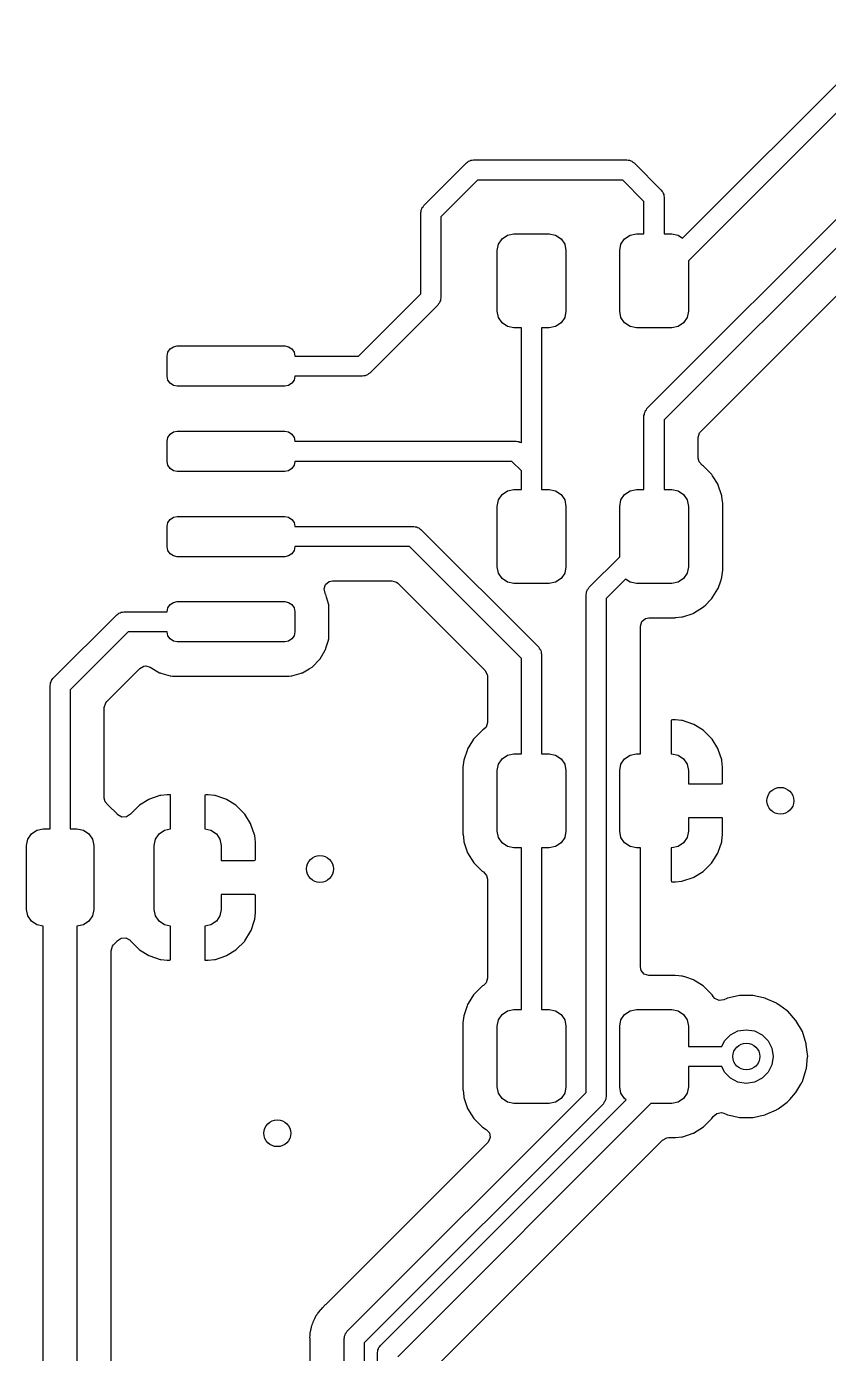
# Model space of a CAD drawing. Extents: x 51 to 243, y -135 to -54.
# Drawn here: x 189.94 to 201.88, y -73.77 to -54 of the extents above; entities that cross this region are included whole.
import ezdxf

# ---------------------------------------------------------------- set-up
doc = ezdxf.new("R2010")
doc.units = 0
doc.layers.add('BLACK', color=7, linetype='CONTINUOUS')

msp = doc.modelspace()

# ---------------------------------------------------------------- linework, layer by layer
at = {"layer": 'BLACK', "linetype": 'CONTINUOUS'}
for p, q in [((199.711, -57.1484), (202.863, -53.9959)), ((203.032, -54.252), (199.799, -57.4846)), ((195.855, -56.6629), (196.49, -56.0279)), ((196.49, -56.0279), (196.507, -56.0181)), ((196.507, -56.0181), (196.521, -56.0041)), ((196.521, -56.0041), (196.54, -55.999)), ((196.54, -55.999), (196.557, -55.9891)), ((196.557, -55.9891), (196.577, -55.9891)), ((196.577, -55.9891), (196.596, -55.984)), ((196.596, -55.984), (198.882, -55.984)), ((198.882, -55.984), (198.901, -55.9891)), ((198.901, -55.9891), (198.921, -55.9891)), ((198.921, -55.9891), (198.938, -55.999)), ((198.938, -55.999), (198.957, -56.0041)), ((198.957, -56.0041), (198.971, -56.0181)), ((198.971, -56.0181), (198.988, -56.0279)), ((198.988, -56.0279), (199.393, -56.4324)), ((196.658, -56.284), (196.111, -56.8311)), ((198.82, -56.284), (196.658, -56.284)), ((199.136, -56.6006), (198.82, -56.284)), ((199.18, -59.6874), (202.332, -56.5359)), ((199.393, -56.4324), (199.402, -56.4495)), ((199.402, -56.4495), (199.416, -56.4635)), ((199.416, -56.4635), (199.422, -56.4826)), ((199.422, -56.4826), (199.431, -56.4997)), ((199.431, -56.4997), (199.431, -56.5194)), ((199.431, -56.5194), (199.436, -56.5385)), ((199.436, -56.5385), (199.436, -57.085)), ((195.816, -56.7302), (195.826, -56.7131)), ((195.816, -56.7499), (195.816, -56.7302)), ((195.826, -56.7131), (195.831, -56.694)), ((195.831, -56.694), (195.845, -56.68)), ((195.845, -56.68), (195.855, -56.6629)), ((199.136, -57.085), (199.136, -56.6006)), ((195.811, -56.769), (195.816, -56.7499)), ((195.811, -57.9769), (195.811, -56.769)), ((196.111, -56.8311), (196.111, -58.039)), ((202.5, -56.792), (199.436, -59.8556)), ((197.022, -57.1582), (197.103, -57.104)), ((197.103, -57.104), (197.199, -57.085)), ((197.199, -57.085), (197.724, -57.085)), ((197.724, -57.085), (197.82, -57.104)), ((197.82, -57.104), (197.901, -57.1582)), ((198.847, -57.1582), (198.928, -57.104)), ((198.928, -57.104), (199.024, -57.085)), ((199.024, -57.085), (199.136, -57.085)), ((199.436, -57.085), (199.549, -57.085)), ((199.549, -57.085), (199.645, -57.104)), ((199.645, -57.104), (199.711, -57.1484)), ((196.949, -57.335), (196.968, -57.2393)), ((196.968, -57.2393), (197.022, -57.1582)), ((197.901, -57.1582), (197.955, -57.2393)), ((197.955, -57.2393), (197.974, -57.335)), ((198.774, -57.335), (198.793, -57.2393)), ((198.793, -57.2393), (198.847, -57.1582)), ((196.949, -58.235), (196.949, -57.335)), ((197.974, -57.335), (197.974, -58.235)), ((198.774, -58.235), (198.774, -57.335)), ((199.799, -57.4846), (199.799, -58.235)), ((199.982, -60.0294), (202.674, -57.3374)), ((194.883, -58.905), (195.811, -57.9769)), ((196.091, -58.114), (196.077, -58.128)), ((196.096, -58.0949), (196.091, -58.114)), ((196.106, -58.0778), (196.096, -58.0949)), ((196.111, -58.039), (196.106, -58.0581)), ((196.106, -58.0581), (196.106, -58.0778)), ((196.067, -58.1451), (195.051, -59.1611)), ((196.077, -58.128), (196.067, -58.1451)), ((196.968, -58.3307), (196.949, -58.235)), ((197.974, -58.235), (197.955, -58.3307)), ((198.793, -58.3307), (198.774, -58.235)), ((199.799, -58.235), (199.78, -58.3307)), ((197.022, -58.4118), (196.968, -58.3307)), ((197.103, -58.466), (197.022, -58.4118)), ((197.199, -58.485), (197.103, -58.466)), ((197.311, -58.485), (197.199, -58.485)), ((197.311, -60.2006), (197.311, -58.485)), ((197.724, -58.485), (197.611, -58.485)), ((197.611, -58.485), (197.611, -60.895)), ((197.82, -58.466), (197.724, -58.485)), ((197.901, -58.4118), (197.82, -58.466)), ((197.955, -58.3307), (197.901, -58.4118)), ((198.847, -58.4118), (198.793, -58.3307)), ((198.928, -58.466), (198.847, -58.4118)), ((199.024, -58.485), (198.928, -58.466)), ((199.549, -58.485), (199.024, -58.485)), ((199.645, -58.466), (199.549, -58.485)), ((199.726, -58.4118), (199.645, -58.466)), ((199.78, -58.3307), (199.726, -58.4118)), ((192.034, -58.905), (192.045, -58.8476)), ((192.034, -59.205), (192.034, -58.905)), ((192.045, -58.8476), (192.078, -58.7989)), ((192.078, -58.7989), (192.127, -58.7664)), ((192.127, -58.7664), (192.184, -58.755)), ((192.184, -58.755), (193.784, -58.755)), ((193.784, -58.755), (193.841, -58.7664)), ((193.841, -58.7664), (193.89, -58.7989)), ((193.89, -58.7989), (193.923, -58.8476)), ((193.923, -58.8476), (193.934, -58.905)), ((193.934, -58.905), (194.883, -58.905)), ((192.045, -59.2624), (192.034, -59.205)), ((192.078, -59.3111), (192.045, -59.2624)), ((192.127, -59.3436), (192.078, -59.3111)), ((193.89, -59.3111), (193.841, -59.3436)), ((193.923, -59.2624), (193.89, -59.3111)), ((193.934, -59.205), (193.923, -59.2624)), ((194.945, -59.205), (193.934, -59.205)), ((194.964, -59.1999), (194.945, -59.205)), ((194.984, -59.1999), (194.964, -59.1999)), ((195.001, -59.19), (194.984, -59.1999)), ((195.02, -59.1849), (195.001, -59.19)), ((195.034, -59.1709), (195.02, -59.1849)), ((195.051, -59.1611), (195.034, -59.1709)), ((192.184, -59.355), (192.127, -59.3436)), ((193.784, -59.355), (192.184, -59.355)), ((193.841, -59.3436), (193.784, -59.355)), ((199.157, -59.7185), (199.171, -59.7045)), ((199.171, -59.7045), (199.18, -59.6874)), ((199.136, -59.7935), (199.142, -59.7744)), ((199.136, -60.895), (199.136, -59.7935)), ((199.142, -59.7547), (199.151, -59.7376)), ((199.142, -59.7744), (199.142, -59.7547)), ((199.151, -59.7376), (199.157, -59.7185)), ((199.436, -59.8556), (199.436, -60.895)), ((192.045, -60.1176), (192.078, -60.0689)), ((192.078, -60.0689), (192.127, -60.0364)), ((192.127, -60.0364), (192.184, -60.025)), ((192.184, -60.025), (193.784, -60.025)), ((193.784, -60.025), (193.841, -60.0364)), ((193.841, -60.0364), (193.89, -60.0689)), ((193.89, -60.0689), (193.923, -60.1176)), ((199.945, -60.1184), (199.965, -60.0503)), ((199.965, -60.0503), (199.982, -60.0294)), ((192.034, -60.175), (192.045, -60.1176)), ((192.034, -60.475), (192.034, -60.175)), ((193.923, -60.1176), (193.934, -60.175)), ((193.934, -60.175), (197.231, -60.175)), ((197.231, -60.175), (197.25, -60.1801)), ((197.25, -60.1801), (197.27, -60.1801)), ((197.27, -60.1801), (197.287, -60.19)), ((197.287, -60.19), (197.306, -60.1951)), ((197.306, -60.1951), (197.311, -60.2006)), ((199.945, -60.4277), (199.945, -60.1184)), ((192.045, -60.5324), (192.034, -60.475)), ((193.934, -60.475), (193.923, -60.5324)), ((197.169, -60.475), (193.934, -60.475)), ((197.311, -60.6176), (197.169, -60.475)), ((199.957, -60.4822), (199.945, -60.4277)), ((200.005, -60.535), (199.957, -60.4822)), ((192.078, -60.5811), (192.045, -60.5324)), ((192.127, -60.6136), (192.078, -60.5811)), ((192.184, -60.625), (192.127, -60.6136)), ((193.784, -60.625), (192.184, -60.625)), ((193.841, -60.6136), (193.784, -60.625)), ((193.89, -60.5811), (193.841, -60.6136)), ((193.923, -60.5324), (193.89, -60.5811)), ((197.311, -60.895), (197.311, -60.6176)), ((200.022, -60.5457), (200.005, -60.535)), ((200.147, -60.6707), (200.022, -60.5457)), ((200.158, -60.6879), (200.147, -60.6707)), ((200.241, -60.8211), (200.158, -60.6879)), ((200.243, -60.828), (200.241, -60.8211)), ((200.291, -60.972), (200.243, -60.828)), ((196.949, -61.145), (196.968, -61.0493)), ((196.968, -61.0493), (197.022, -60.9682)), ((197.022, -60.9682), (197.103, -60.914)), ((197.103, -60.914), (197.199, -60.895)), ((197.199, -60.895), (197.311, -60.895)), ((197.611, -60.895), (197.724, -60.895)), ((197.724, -60.895), (197.82, -60.914)), ((197.82, -60.914), (197.901, -60.9682)), ((197.901, -60.9682), (197.955, -61.0493)), ((197.955, -61.0493), (197.974, -61.145)), ((198.774, -61.145), (198.793, -61.0493)), ((198.793, -61.0493), (198.847, -60.9682)), ((198.847, -60.9682), (198.928, -60.914)), ((198.928, -60.914), (199.024, -60.895)), ((199.024, -60.895), (199.136, -60.895)), ((199.436, -60.895), (199.549, -60.895)), ((199.549, -60.895), (199.645, -60.914)), ((199.645, -60.914), (199.726, -60.9682)), ((199.726, -60.9682), (199.78, -61.0493)), ((199.78, -61.0493), (199.799, -61.145)), ((200.297, -60.9888), (200.291, -60.972)), ((200.297, -60.9957), (200.297, -60.9888)), ((200.305, -61.0728), (200.297, -60.9957)), ((200.297, -60.9957), (200.297, -60.9957)), ((200.308, -61.0946), (200.305, -61.0728)), ((196.949, -62.045), (196.949, -61.145)), ((197.974, -61.145), (197.974, -62.045)), ((198.774, -61.8954), (198.774, -61.145)), ((199.799, -61.145), (199.799, -62.045)), ((200.308, -62.0954), (200.308, -61.0946)), ((192.034, -61.445), (192.045, -61.3876)), ((192.034, -61.745), (192.034, -61.445)), ((192.045, -61.3876), (192.078, -61.3389)), ((192.078, -61.3389), (192.127, -61.3064)), ((192.127, -61.3064), (192.184, -61.295)), ((192.184, -61.295), (193.784, -61.295)), ((193.784, -61.295), (193.841, -61.3064)), ((193.841, -61.3064), (193.89, -61.3389)), ((193.89, -61.3389), (193.923, -61.3876)), ((193.923, -61.3876), (193.934, -61.445)), ((193.934, -61.445), (195.707, -61.445)), ((195.707, -61.445), (195.726, -61.4501)), ((195.726, -61.4501), (195.746, -61.4501)), ((195.746, -61.4501), (195.763, -61.46)), ((195.763, -61.46), (195.782, -61.4651)), ((195.782, -61.4651), (195.796, -61.4791)), ((195.796, -61.4791), (195.813, -61.4889)), ((195.813, -61.4889), (197.568, -63.2434)), ((192.045, -61.8024), (192.034, -61.745)), ((192.078, -61.8511), (192.045, -61.8024)), ((192.127, -61.8836), (192.078, -61.8511)), ((193.89, -61.8511), (193.841, -61.8836)), ((193.923, -61.8024), (193.89, -61.8511)), ((193.934, -61.745), (193.923, -61.8024)), ((195.645, -61.745), (193.934, -61.745)), ((197.311, -63.4116), (195.645, -61.745)), ((192.184, -61.895), (192.127, -61.8836)), ((193.784, -61.895), (192.184, -61.895)), ((193.841, -61.8836), (193.784, -61.895)), ((196.968, -62.1407), (196.949, -62.045)), ((197.974, -62.045), (197.955, -62.1407)), ((198.318, -62.351), (198.774, -61.8954)), ((199.799, -62.045), (199.78, -62.1407)), ((194.394, -62.3075), (194.449, -62.263)), ((194.449, -62.263), (194.497, -62.2535)), ((194.497, -62.2535), (195.382, -62.2535)), ((195.382, -62.2535), (195.45, -62.2735)), ((195.45, -62.2735), (195.471, -62.2904)), ((197.022, -62.2218), (196.968, -62.1407)), ((197.103, -62.276), (197.022, -62.2218)), ((197.199, -62.295), (197.103, -62.276)), ((197.82, -62.276), (197.724, -62.295)), ((197.901, -62.2218), (197.82, -62.276)), ((197.955, -62.1407), (197.901, -62.2218)), ((198.862, -62.2316), (198.574, -62.5192)), ((198.928, -62.276), (198.862, -62.2316)), ((199.024, -62.295), (198.928, -62.276)), ((199.645, -62.276), (199.549, -62.295)), ((199.726, -62.2218), (199.645, -62.276)), ((199.78, -62.1407), (199.726, -62.2218)), ((200.241, -62.3677), (200.278, -62.2559)), ((200.278, -62.2559), (200.295, -62.2064)), ((200.295, -62.2064), (200.297, -62.1999)), ((200.295, -62.2064), (200.295, -62.2064)), ((200.297, -62.1999), (200.308, -62.0954)), ((194.371, -62.3748), (194.394, -62.3075)), ((194.387, -62.4369), (194.371, -62.3748)), ((194.386, -62.4373), (194.387, -62.4369)), ((194.388, -62.4428), (194.386, -62.4373)), ((194.389, -62.4436), (194.388, -62.4428)), ((194.393, -62.4514), (194.389, -62.4436)), ((194.395, -62.459), (194.393, -62.4514)), ((194.407, -62.4982), (194.395, -62.459)), ((194.395, -62.459), (194.395, -62.459)), ((195.471, -62.2904), (196.766, -63.5854)), ((197.724, -62.295), (197.199, -62.295)), ((198.274, -62.457), (198.28, -62.4379)), ((198.274, -69.8772), (198.274, -62.457)), ((198.28, -62.4182), (198.289, -62.4011)), ((198.28, -62.4379), (198.28, -62.4182)), ((198.289, -62.4011), (198.295, -62.382)), ((198.295, -62.382), (198.309, -62.3681)), ((198.309, -62.3681), (198.318, -62.351)), ((199.549, -62.295), (199.024, -62.295)), ((200.163, -62.4949), (200.237, -62.374)), ((200.237, -62.374), (200.241, -62.3677)), ((200.237, -62.374), (200.237, -62.374)), ((192.034, -62.715), (192.045, -62.6576)), ((192.045, -62.6576), (192.078, -62.6089)), ((192.078, -62.6089), (192.127, -62.5764)), ((192.127, -62.5764), (192.184, -62.565)), ((192.184, -62.565), (193.784, -62.565)), ((193.784, -62.565), (193.841, -62.5764)), ((193.841, -62.5764), (193.89, -62.6089)), ((193.89, -62.6089), (193.923, -62.6576)), ((193.923, -62.6576), (193.934, -62.715)), ((194.44, -62.6112), (194.407, -62.4982)), ((194.44, -62.6176), (194.44, -62.6112)), ((194.441, -62.6343), (194.44, -62.6176)), ((194.44, -62.6176), (194.44, -62.6176)), ((194.442, -62.6485), (194.441, -62.6343)), ((194.442, -63.0815), (194.442, -62.6485)), ((198.574, -62.5192), (198.574, -69.9394)), ((199.873, -62.7365), (200.023, -62.6435)), ((200.023, -62.6435), (200.055, -62.6122)), ((200.055, -62.6122), (200.128, -62.539)), ((200.128, -62.539), (200.148, -62.5183)), ((200.148, -62.5183), (200.163, -62.4949)), ((190.333, -63.7089), (191.283, -62.7589)), ((191.283, -62.7589), (191.3, -62.7491)), ((191.3, -62.7491), (191.314, -62.7351)), ((191.314, -62.7351), (191.333, -62.73)), ((191.333, -62.73), (191.35, -62.7201)), ((191.35, -62.7201), (191.37, -62.7201)), ((191.37, -62.7201), (191.389, -62.715)), ((191.389, -62.715), (192.034, -62.715)), ((193.934, -62.715), (193.934, -63.015)), ((199.083, -62.9295), (199.103, -62.8614)), ((199.103, -62.8614), (199.157, -62.8149)), ((199.157, -62.8149), (199.209, -62.8035)), ((199.209, -62.8035), (199.599, -62.8035)), ((199.599, -62.8035), (199.603, -62.8032)), ((199.603, -62.8032), (199.698, -62.7932)), ((199.603, -62.8032), (199.603, -62.8032)), ((199.698, -62.7932), (199.705, -62.7925)), ((199.698, -62.7932), (199.698, -62.7932)), ((199.705, -62.7925), (199.712, -62.7903)), ((199.712, -62.7903), (199.866, -62.7389)), ((199.712, -62.7903), (199.712, -62.7903)), ((199.866, -62.7389), (199.873, -62.7365)), ((191.451, -63.015), (190.589, -63.8771)), ((192.034, -63.015), (191.451, -63.015)), ((192.045, -63.0724), (192.034, -63.015)), ((193.934, -63.015), (193.923, -63.0724)), ((199.083, -64.832), (199.083, -62.9295)), ((192.078, -63.1211), (192.045, -63.0724)), ((192.127, -63.1536), (192.078, -63.1211)), ((192.184, -63.165), (192.127, -63.1536)), ((193.784, -63.165), (192.184, -63.165)), ((193.841, -63.1536), (193.784, -63.165)), ((193.89, -63.1211), (193.841, -63.1536)), ((193.923, -63.0724), (193.89, -63.1211)), ((194.393, -63.2786), (194.403, -63.244)), ((194.403, -63.244), (194.43, -63.1515)), ((194.43, -63.1515), (194.44, -63.1188)), ((194.44, -63.1188), (194.442, -63.0941)), ((194.442, -63.0839), (194.442, -63.0815)), ((194.442, -63.084), (194.442, -63.0839)), ((194.442, -63.0941), (194.442, -63.084)), ((197.568, -63.2434), (197.577, -63.2605)), ((197.577, -63.2605), (197.591, -63.2745)), ((194.191, -63.5395), (194.308, -63.4218)), ((194.308, -63.4218), (194.312, -63.415)), ((194.312, -63.415), (194.389, -63.2854)), ((194.312, -63.415), (194.312, -63.415)), ((194.389, -63.2854), (194.393, -63.2786)), ((197.311, -64.832), (197.311, -63.4116)), ((197.591, -63.2745), (197.597, -63.2936)), ((197.597, -63.2936), (197.606, -63.3107)), ((197.606, -63.3107), (197.606, -63.3304)), ((197.606, -63.3304), (197.611, -63.3495)), ((197.611, -63.3495), (197.611, -64.832)), ((191.134, -64.0509), (191.625, -63.5604)), ((191.625, -63.5604), (191.687, -63.5264)), ((191.687, -63.5264), (191.714, -63.5235)), ((191.714, -63.5235), (191.716, -63.5235)), ((191.716, -63.5235), (191.78, -63.541)), ((191.78, -63.541), (191.92, -63.6241)), ((191.92, -63.6241), (191.928, -63.6264)), ((191.928, -63.6264), (191.928, -63.6264)), ((191.928, -63.6264), (191.94, -63.6298)), ((191.94, -63.6298), (192.08, -63.6706)), ((193.888, -63.6706), (194.028, -63.6298)), ((194.028, -63.6298), (194.04, -63.6264)), ((194.04, -63.6264), (194.048, -63.6241)), ((194.04, -63.6264), (194.04, -63.6264)), ((194.048, -63.6241), (194.15, -63.5637)), ((194.15, -63.5637), (194.184, -63.5435)), ((194.184, -63.5435), (194.191, -63.5395)), ((194.184, -63.5435), (194.184, -63.5435)), ((196.766, -63.5854), (196.8, -63.6477)), ((196.8, -63.6477), (196.803, -63.6745)), ((190.289, -63.815), (190.294, -63.7959)), ((190.289, -65.95), (190.289, -63.815)), ((190.294, -63.7762), (190.304, -63.7591)), ((190.294, -63.7959), (190.294, -63.7762)), ((190.304, -63.7591), (190.309, -63.74)), ((190.309, -63.74), (190.323, -63.726)), ((190.323, -63.726), (190.333, -63.7089)), ((192.08, -63.6706), (192.087, -63.6711)), ((192.087, -63.6711), (192.087, -63.6711)), ((192.087, -63.6711), (192.115, -63.6733)), ((192.115, -63.6733), (192.115, -63.6733)), ((192.115, -63.6733), (192.117, -63.6735)), ((192.117, -63.6735), (193.851, -63.6735)), ((193.851, -63.6735), (193.853, -63.6733)), ((193.853, -63.6733), (193.881, -63.6711)), ((193.853, -63.6733), (193.853, -63.6733)), ((193.881, -63.6711), (193.888, -63.6706)), ((193.881, -63.6711), (193.881, -63.6711)), ((196.803, -63.6745), (196.803, -64.3648)), ((190.589, -63.8771), (190.589, -65.95)), ((191.118, -64.0718), (191.134, -64.0509)), ((191.097, -64.1399), (191.118, -64.0718)), ((191.097, -65.4904), (191.097, -64.1399)), ((196.783, -64.433), (196.743, -64.472)), ((196.803, -64.3648), (196.783, -64.433)), ((199.542, -64.3299), (199.54, -64.3375)), ((199.54, -64.3375), (199.54, -64.832)), ((199.543, -64.3285), (199.542, -64.3299)), ((199.559, -64.324), (199.543, -64.3285)), ((199.596, -64.324), (199.559, -64.324)), ((199.603, -64.3243), (199.596, -64.324)), ((199.697, -64.334), (199.603, -64.3243)), ((199.71, -64.3369), (199.697, -64.334)), ((199.865, -64.388), (199.71, -64.3369)), ((199.878, -64.3942), (199.865, -64.388)), ((200.016, -64.4792), (199.878, -64.3942)), ((196.596, -64.6149), (196.527, -64.7272)), ((196.6, -64.6087), (196.596, -64.6149)), ((196.596, -64.6149), (196.596, -64.6149)), ((196.725, -64.4835), (196.6, -64.6087)), ((196.731, -64.4797), (196.725, -64.4835)), ((196.743, -64.472), (196.731, -64.4797)), ((196.731, -64.4797), (196.731, -64.4797)), ((200.027, -64.4883), (200.016, -64.4792)), ((200.142, -64.6028), (200.027, -64.4883)), ((200.151, -64.6142), (200.142, -64.6028)), ((200.236, -64.752), (200.151, -64.6142)), ((196.5, -64.7806), (196.457, -64.9095)), ((196.507, -64.7593), (196.5, -64.7806)), ((196.527, -64.7272), (196.507, -64.7593)), ((197.103, -64.851), (197.199, -64.832)), ((197.199, -64.832), (197.311, -64.832)), ((197.611, -64.832), (197.724, -64.832)), ((197.724, -64.832), (197.82, -64.851)), ((198.928, -64.851), (199.024, -64.832)), ((199.024, -64.832), (199.083, -64.832)), ((199.54, -64.832), (199.549, -64.832)), ((199.549, -64.832), (199.645, -64.851)), ((200.242, -64.7652), (200.236, -64.752)), ((200.294, -64.9194), (200.242, -64.7652)), ((196.451, -64.9271), (196.44, -65.0316)), ((196.44, -65.0316), (196.44, -66.0324)), ((196.457, -64.9095), (196.451, -64.9271)), ((196.949, -65.082), (196.968, -64.9863)), ((196.968, -64.9863), (197.022, -64.9052)), ((197.022, -64.9052), (197.103, -64.851)), ((197.82, -64.851), (197.901, -64.9052)), ((197.901, -64.9052), (197.955, -64.9863)), ((197.955, -64.9863), (197.974, -65.082)), ((198.774, -65.082), (198.793, -64.9863)), ((198.793, -64.9863), (198.847, -64.9052)), ((198.847, -64.9052), (198.928, -64.851)), ((199.645, -64.851), (199.726, -64.9052)), ((199.726, -64.9052), (199.78, -64.9863)), ((199.78, -64.9863), (199.799, -65.082)), ((200.297, -64.9328), (200.294, -64.9194)), ((200.307, -65.0284), (200.297, -64.9328)), ((200.307, -65.0349), (200.307, -65.0284)), ((200.307, -65.2645), (200.307, -65.0349)), ((196.949, -65.982), (196.949, -65.082)), ((197.974, -65.082), (197.974, -65.982)), ((198.774, -65.982), (198.774, -65.082)), ((199.799, -65.082), (199.799, -65.278)), ((199.799, -65.278), (200.289, -65.278)), ((200.289, -65.278), (200.304, -65.2735)), ((200.304, -65.2735), (200.305, -65.2721)), ((200.305, -65.2721), (200.307, -65.2645)), ((191.11, -65.5449), (191.097, -65.4904)), ((191.151, -65.591), (191.11, -65.5449)), ((191.15, -65.5923), (191.151, -65.591)), ((191.156, -65.5969), (191.15, -65.5923)), ((191.162, -65.6007), (191.156, -65.5969)), ((191.287, -65.7257), (191.162, -65.6007)), ((191.61, -65.6071), (191.495, -65.7218)), ((191.621, -65.5981), (191.61, -65.6071)), ((191.759, -65.5128), (191.621, -65.5981)), ((191.772, -65.5066), (191.759, -65.5128)), ((191.926, -65.4551), (191.772, -65.5066)), ((191.94, -65.4523), (191.926, -65.4551)), ((192.035, -65.4423), (191.94, -65.4523)), ((192.042, -65.442), (192.035, -65.4423)), ((192.071, -65.442), (192.042, -65.442)), ((192.079, -65.4437), (192.071, -65.442)), ((192.081, -65.4449), (192.079, -65.4437)), ((192.085, -65.4601), (192.081, -65.4449)), ((192.085, -65.9508), (192.085, -65.4601)), ((192.595, -65.4479), (192.593, -65.4555)), ((192.593, -65.4555), (192.593, -65.9508)), ((192.596, -65.4465), (192.595, -65.4479)), ((192.611, -65.442), (192.596, -65.4465)), ((192.636, -65.442), (192.611, -65.442)), ((192.643, -65.4423), (192.636, -65.442)), ((192.737, -65.452), (192.643, -65.4423)), ((192.75, -65.4549), (192.737, -65.452)), ((192.905, -65.506), (192.75, -65.4549)), ((192.918, -65.5122), (192.905, -65.506)), ((193.056, -65.5972), (192.918, -65.5122)), ((193.067, -65.6063), (193.056, -65.5972)), ((193.182, -65.7208), (193.067, -65.6063)), ((191.291, -65.7316), (191.287, -65.7257)), ((191.298, -65.7394), (191.291, -65.7316)), ((191.359, -65.7751), (191.298, -65.7394)), ((191.43, -65.7718), (191.359, -65.7751)), ((191.488, -65.7308), (191.43, -65.7718)), ((191.495, -65.7218), (191.488, -65.7308)), ((193.191, -65.7322), (193.182, -65.7208)), ((193.276, -65.87), (193.191, -65.7322)), ((200.293, -65.786), (199.799, -65.786)), ((199.799, -65.786), (199.799, -65.982)), ((200.301, -65.7877), (200.293, -65.786)), ((200.303, -65.7889), (200.301, -65.7877)), ((200.307, -65.8041), (200.303, -65.7889)), ((200.307, -66.0291), (200.307, -65.8041)), ((189.958, -66.1043), (190.012, -66.0232)), ((190.012, -66.0232), (190.093, -65.969)), ((190.093, -65.969), (190.189, -65.95)), ((190.189, -65.95), (190.289, -65.95)), ((190.589, -65.95), (190.689, -65.95)), ((190.689, -65.95), (190.785, -65.969)), ((190.785, -65.969), (190.866, -66.0232)), ((190.866, -66.0232), (190.92, -66.1043)), ((191.858, -66.1043), (191.912, -66.0232)), ((191.912, -66.0232), (191.993, -65.969)), ((191.993, -65.969), (192.085, -65.9508)), ((192.593, -65.9508), (192.685, -65.969)), ((192.685, -65.969), (192.766, -66.0232)), ((192.766, -66.0232), (192.82, -66.1043)), ((193.282, -65.8832), (193.276, -65.87)), ((193.334, -66.0374), (193.282, -65.8832)), ((196.44, -66.0324), (196.441, -66.0356)), ((196.968, -66.0777), (196.949, -65.982)), ((197.974, -65.982), (197.955, -66.0777)), ((198.793, -66.0777), (198.774, -65.982)), ((199.799, -65.982), (199.78, -66.0777)), ((200.307, -66.0356), (200.307, -66.0291)), ((189.939, -66.2), (189.958, -66.1043)), ((189.939, -67.15), (189.939, -66.2)), ((190.92, -66.1043), (190.939, -66.2)), ((190.939, -66.2), (190.939, -67.15)), ((191.839, -66.2), (191.858, -66.1043)), ((191.839, -67.15), (191.839, -66.2)), ((192.82, -66.1043), (192.839, -66.2)), ((192.839, -66.2), (192.839, -66.421)), ((193.337, -66.0508), (193.334, -66.0374)), ((193.347, -66.1464), (193.337, -66.0508)), ((193.347, -66.1529), (193.347, -66.1464)), ((193.347, -66.4075), (193.347, -66.1529)), ((196.441, -66.0356), (196.441, -66.0357)), ((196.441, -66.0357), (196.451, -66.1299)), ((196.451, -66.1299), (196.451, -66.1382)), ((196.451, -66.1382), (196.454, -66.1447)), ((196.454, -66.1447), (196.454, -66.1447)), ((196.454, -66.1447), (196.492, -66.261)), ((197.022, -66.1588), (196.968, -66.0777)), ((197.103, -66.213), (197.022, -66.1588)), ((197.199, -66.232), (197.103, -66.213)), ((197.82, -66.213), (197.724, -66.232)), ((197.901, -66.1588), (197.82, -66.213)), ((197.955, -66.0777), (197.901, -66.1588)), ((198.847, -66.1588), (198.793, -66.0777)), ((198.928, -66.213), (198.847, -66.1588)), ((199.024, -66.232), (198.928, -66.213)), ((199.645, -66.213), (199.549, -66.232)), ((199.726, -66.1588), (199.645, -66.213)), ((199.78, -66.0777), (199.726, -66.1588)), ((200.243, -66.2976), (200.294, -66.1433)), ((200.294, -66.1433), (200.297, -66.1299)), ((200.297, -66.1299), (200.307, -66.0356)), ((192.839, -66.421), (193.329, -66.421)), ((193.329, -66.421), (193.344, -66.4165)), ((193.344, -66.4165), (193.345, -66.4151)), ((193.345, -66.4151), (193.347, -66.4075)), ((196.492, -66.261), (196.507, -66.3059)), ((196.507, -66.3059), (196.601, -66.4563)), ((197.311, -66.232), (197.199, -66.232)), ((197.311, -68.642), (197.311, -66.232)), ((197.724, -66.232), (197.611, -66.232)), ((197.611, -66.232), (197.611, -68.642)), ((199.083, -66.232), (199.024, -66.232)), ((199.083, -68.0075), (199.083, -66.232)), ((199.549, -66.232), (199.54, -66.232)), ((199.54, -66.232), (199.54, -66.7219)), ((200.152, -66.4488), (200.237, -66.3108)), ((200.237, -66.3108), (200.243, -66.2976)), ((196.601, -66.4563), (196.726, -66.5813)), ((196.726, -66.5813), (196.743, -66.592)), ((196.743, -66.592), (196.791, -66.6448)), ((199.879, -66.6692), (200.017, -66.5839)), ((200.017, -66.5839), (200.028, -66.5749)), ((200.028, -66.5749), (200.143, -66.4602)), ((200.143, -66.4602), (200.152, -66.4488)), ((196.791, -66.6448), (196.803, -66.6993)), ((196.803, -66.6993), (196.803, -68.1748)), ((199.54, -66.7219), (199.545, -66.7371)), ((199.545, -66.7371), (199.546, -66.7383)), ((199.546, -66.7383), (199.554, -66.74)), ((199.554, -66.74), (199.596, -66.74)), ((199.596, -66.74), (199.603, -66.7397)), ((199.603, -66.7397), (199.698, -66.7297)), ((199.698, -66.7297), (199.712, -66.7269)), ((199.712, -66.7269), (199.866, -66.6754)), ((199.866, -66.6754), (199.879, -66.6692)), ((193.333, -66.929), (192.839, -66.929)), ((192.839, -66.929), (192.839, -67.15)), ((193.341, -66.9307), (193.333, -66.929)), ((193.343, -66.9319), (193.341, -66.9307)), ((193.347, -66.9471), (193.343, -66.9319)), ((193.347, -67.1971), (193.347, -66.9471)), ((189.958, -67.2457), (189.939, -67.15)), ((190.939, -67.15), (190.92, -67.2457)), ((191.858, -67.2457), (191.839, -67.15)), ((192.839, -67.15), (192.82, -67.2457)), ((193.337, -67.2979), (193.347, -67.2036)), ((193.347, -67.2036), (193.347, -67.1971)), ((190.012, -67.3268), (189.958, -67.2457)), ((190.093, -67.381), (190.012, -67.3268)), ((190.189, -67.4), (190.093, -67.381)), ((190.189, -85.762), (190.189, -67.4)), ((190.785, -67.381), (190.689, -67.4)), ((190.689, -67.4), (190.689, -78.082)), ((190.866, -67.3268), (190.785, -67.381)), ((190.92, -67.2457), (190.866, -67.3268)), ((191.912, -67.3268), (191.858, -67.2457)), ((191.993, -67.381), (191.912, -67.3268)), ((192.085, -67.3992), (191.993, -67.381)), ((192.085, -67.8945), (192.085, -67.3992)), ((192.685, -67.381), (192.593, -67.3992)), ((192.593, -67.3992), (192.593, -67.8899)), ((192.766, -67.3268), (192.685, -67.381)), ((192.82, -67.2457), (192.766, -67.3268)), ((193.283, -67.4656), (193.334, -67.3113)), ((193.334, -67.3113), (193.337, -67.2979)), ((191.291, -67.6188), (191.348, -67.5782)), ((191.348, -67.5782), (191.419, -67.5749)), ((191.419, -67.5749), (191.481, -67.6106)), ((191.481, -67.6106), (191.488, -67.6191)), ((193.192, -67.6168), (193.277, -67.4788)), ((193.277, -67.4788), (193.283, -67.4656)), ((191.197, -67.7664), (191.218, -67.6983)), ((191.197, -74.7575), (191.197, -67.7664)), ((191.218, -67.6983), (191.234, -67.6774)), ((191.234, -67.6774), (191.283, -67.6285)), ((191.283, -67.6285), (191.288, -67.6233)), ((191.283, -67.6285), (191.283, -67.6285)), ((191.288, -67.6233), (191.291, -67.6188)), ((191.488, -67.6191), (191.496, -67.6292)), ((191.496, -67.6292), (191.611, -67.7437)), ((191.611, -67.7437), (191.622, -67.7528)), ((191.622, -67.7528), (191.76, -67.8378)), ((192.919, -67.8372), (193.057, -67.7519)), ((193.057, -67.7519), (193.068, -67.7429)), ((193.068, -67.7429), (193.183, -67.6282)), ((193.183, -67.6282), (193.192, -67.6168)), ((191.76, -67.8378), (191.773, -67.844)), ((191.773, -67.844), (191.928, -67.8951)), ((191.928, -67.8951), (191.941, -67.898)), ((191.941, -67.898), (192.035, -67.9077)), ((192.035, -67.9077), (192.042, -67.908)), ((192.042, -67.908), (192.067, -67.908)), ((192.067, -67.908), (192.082, -67.9035)), ((192.082, -67.9035), (192.083, -67.9021)), ((192.083, -67.9021), (192.085, -67.8945)), ((192.593, -67.8899), (192.597, -67.9051)), ((192.597, -67.9051), (192.599, -67.9063)), ((192.599, -67.9063), (192.607, -67.908)), ((192.607, -67.908), (192.636, -67.908)), ((192.636, -67.908), (192.643, -67.9077)), ((192.643, -67.9077), (192.738, -67.8977)), ((192.738, -67.8977), (192.752, -67.8949)), ((192.752, -67.8949), (192.906, -67.8434)), ((192.906, -67.8434), (192.919, -67.8372)), ((199.094, -68.0598), (199.083, -68.0075)), ((196.803, -68.1748), (196.783, -68.243)), ((199.141, -68.1135), (199.094, -68.0598)), ((199.209, -68.1335), (199.141, -68.1135)), ((199.599, -68.1335), (199.209, -68.1335)), ((199.654, -68.1391), (199.599, -68.1335)), ((199.697, -68.1435), (199.654, -68.1391)), ((199.704, -68.1442), (199.697, -68.1435)), ((199.697, -68.1435), (199.697, -68.1435)), ((199.71, -68.1464), (199.704, -68.1442)), ((199.758, -68.1621), (199.71, -68.1464)), ((199.71, -68.1464), (199.71, -68.1464)), ((199.872, -68.1999), (199.758, -68.1621)), ((199.878, -68.2037), (199.872, -68.1999)), ((200.016, -68.2889), (199.878, -68.2037)), ((199.878, -68.2037), (199.878, -68.2037)), ((196.725, -68.2935), (196.6, -68.4187)), ((196.731, -68.2897), (196.725, -68.2935)), ((196.743, -68.282), (196.731, -68.2897)), ((196.731, -68.2897), (196.731, -68.2897)), ((196.783, -68.243), (196.743, -68.282)), ((200.022, -68.2927), (200.016, -68.2889)), ((200.147, -68.4177), (200.022, -68.2927)), ((196.501, -68.5866), (196.472, -68.6757)), ((196.507, -68.5693), (196.501, -68.5866)), ((196.518, -68.5509), (196.507, -68.5693)), ((196.596, -68.4249), (196.518, -68.5509)), ((196.6, -68.4187), (196.596, -68.4249)), ((196.596, -68.4249), (196.596, -68.4249)), ((200.151, -68.4239), (200.147, -68.4177)), ((200.166, -68.448), (200.151, -68.4239)), ((200.19, -68.4762), (200.166, -68.448)), ((200.254, -68.5063), (200.19, -68.4762)), ((200.325, -68.4968), (200.254, -68.5063)), ((200.372, -68.4759), (200.325, -68.4968)), ((200.378, -68.4732), (200.372, -68.4759)), ((200.372, -68.4759), (200.372, -68.4759)), ((200.496, -68.448), (200.378, -68.4732)), ((200.558, -68.4349), (200.496, -68.448)), ((200.565, -68.4335), (200.558, -68.4349)), ((200.558, -68.4349), (200.558, -68.4349)), ((200.755, -68.4335), (200.565, -68.4335)), ((200.762, -68.4349), (200.755, -68.4335)), ((200.824, -68.448), (200.762, -68.4349)), ((200.762, -68.4349), (200.762, -68.4349)), ((200.942, -68.4732), (200.824, -68.448)), ((200.948, -68.4759), (200.942, -68.4732)), ((201.111, -68.5482), (200.948, -68.4759)), ((200.948, -68.4759), (200.948, -68.4759)), ((201.117, -68.5509), (201.111, -68.5482)), ((201.111, -68.5482), (201.111, -68.5482)), ((201.122, -68.5548), (201.117, -68.5509)), ((201.157, -68.58), (201.122, -68.5548)), ((201.122, -68.5548), (201.122, -68.5548)), ((201.271, -68.6631), (201.157, -68.58)), ((196.451, -68.7371), (196.44, -68.8416)), ((196.472, -68.6757), (196.451, -68.7371)), ((196.949, -68.892), (196.968, -68.7963)), ((196.968, -68.7963), (197.022, -68.7152)), ((197.022, -68.7152), (197.103, -68.661)), ((197.103, -68.661), (197.199, -68.642)), ((197.199, -68.642), (197.311, -68.642)), ((197.611, -68.642), (197.724, -68.642)), ((197.724, -68.642), (197.82, -68.661)), ((197.82, -68.661), (197.901, -68.7152)), ((197.901, -68.7152), (197.955, -68.7963)), ((197.955, -68.7963), (197.974, -68.892)), ((198.774, -68.892), (198.793, -68.7963)), ((198.793, -68.7963), (198.847, -68.7152)), ((198.847, -68.7152), (198.928, -68.661)), ((198.928, -68.661), (199.024, -68.642)), ((199.024, -68.642), (199.549, -68.642)), ((199.549, -68.642), (199.645, -68.661)), ((199.645, -68.661), (199.726, -68.7152)), ((199.726, -68.7152), (199.78, -68.7963)), ((199.78, -68.7963), (199.799, -68.892)), ((201.276, -68.668), (201.271, -68.6631)), ((201.393, -68.7986), (201.276, -68.668)), ((201.276, -68.668), (201.276, -68.668)), ((201.399, -68.8051), (201.393, -68.7986)), ((196.44, -68.8416), (196.44, -69.8424)), ((196.949, -69.792), (196.949, -68.892)), ((197.974, -68.892), (197.974, -69.792)), ((198.774, -69.792), (198.774, -68.892)), ((199.799, -68.892), (199.799, -69.192)), ((200.425, -69.0184), (200.536, -68.9616)), ((200.536, -68.9616), (200.66, -68.942)), ((200.66, -68.942), (200.784, -68.9616)), ((200.784, -68.9616), (200.895, -69.0184)), ((201.495, -68.9704), (201.399, -68.8051)), ((201.554, -69.1521), (201.495, -68.9704)), ((199.799, -69.192), (200.293, -69.192)), ((200.293, -69.192), (200.336, -69.1069)), ((200.336, -69.1069), (200.425, -69.0184)), ((200.895, -69.0184), (200.984, -69.1069)), ((200.984, -69.1069), (201.04, -69.2184)), ((201.554, -69.1586), (201.554, -69.1521)), ((201.563, -69.2431), (201.554, -69.1586)), ((201.554, -69.1586), (201.554, -69.1586)), ((201.04, -69.2184), (201.06, -69.342)), ((201.06, -69.342), (201.04, -69.4656)), ((201.555, -69.5213), (201.573, -69.3486)), ((201.574, -69.342), (201.563, -69.2431)), ((201.573, -69.3486), (201.574, -69.342)), ((200.293, -69.492), (199.799, -69.492)), ((199.799, -69.492), (199.799, -69.792)), ((200.336, -69.5771), (200.293, -69.492)), ((200.425, -69.6656), (200.336, -69.5771)), ((200.984, -69.5771), (200.895, -69.6656)), ((201.04, -69.4656), (200.984, -69.5771)), ((201.495, -69.7136), (201.554, -69.5319)), ((201.554, -69.5319), (201.555, -69.5213)), ((200.536, -69.7224), (200.425, -69.6656)), ((200.66, -69.742), (200.536, -69.7224)), ((200.784, -69.7224), (200.66, -69.742)), ((200.895, -69.6656), (200.784, -69.7224)), ((201.399, -69.8789), (201.47, -69.7553)), ((201.47, -69.7553), (201.491, -69.7193)), ((201.491, -69.7193), (201.495, -69.7136)), ((201.491, -69.7193), (201.491, -69.7193)), ((194.712, -73.4398), (198.274, -69.8772)), ((195.211, -73.6467), (198.872, -69.9857)), ((196.44, -69.8424), (196.441, -69.8456)), ((196.441, -69.8456), (196.441, -69.8456)), ((196.441, -69.8456), (196.45, -69.9368)), ((196.45, -69.9368), (196.451, -69.9482)), ((196.451, -69.9482), (196.454, -69.9547)), ((196.454, -69.9547), (196.454, -69.9547)), ((196.454, -69.9547), (196.472, -70.0102)), ((196.968, -69.8877), (196.949, -69.792)), ((197.022, -69.9688), (196.968, -69.8877)), ((197.103, -70.023), (197.022, -69.9688)), ((197.901, -69.9688), (197.82, -70.023)), ((197.955, -69.8877), (197.901, -69.9688)), ((197.974, -69.792), (197.955, -69.8877)), ((198.569, -69.9782), (198.559, -69.9953)), ((198.574, -69.9394), (198.569, -69.9584)), ((198.569, -69.9584), (198.569, -69.9782)), ((198.793, -69.8877), (198.774, -69.792)), ((198.847, -69.9688), (198.793, -69.8877)), ((198.872, -69.9857), (198.847, -69.9688)), ((199.726, -69.9688), (199.645, -70.023)), ((199.78, -69.8877), (199.726, -69.9688)), ((199.799, -69.792), (199.78, -69.8877)), ((201.271, -70.0209), (201.306, -69.9819)), ((201.306, -69.9819), (201.395, -69.8839)), ((201.395, -69.8839), (201.399, -69.8789)), ((201.395, -69.8839), (201.395, -69.8839)), ((198.531, -70.0454), (194.968, -73.608)), ((199.24, -70.042), (195.468, -73.8149)), ((196.472, -70.0102), (196.507, -70.1159)), ((196.507, -70.1159), (196.601, -70.2663)), ((197.199, -70.042), (197.103, -70.023)), ((197.724, -70.042), (197.199, -70.042)), ((197.82, -70.023), (197.724, -70.042)), ((198.54, -70.0283), (198.531, -70.0454)), ((198.554, -70.0144), (198.54, -70.0283)), ((198.559, -69.9953), (198.554, -70.0144)), ((199.549, -70.042), (199.24, -70.042)), ((199.645, -70.023), (199.549, -70.042)), ((200.219, -70.1887), (200.289, -70.1773)), ((200.289, -70.1773), (200.325, -70.1872)), ((200.948, -70.2081), (201.111, -70.1358)), ((201.111, -70.1358), (201.117, -70.1331)), ((201.111, -70.1358), (201.111, -70.1358)), ((201.117, -70.1331), (201.132, -70.1222)), ((201.132, -70.1222), (201.208, -70.0669)), ((201.208, -70.0669), (201.271, -70.0209)), ((196.601, -70.2663), (196.726, -70.3913)), ((200.023, -70.3905), (200.148, -70.2653)), ((200.148, -70.2653), (200.166, -70.2362)), ((200.166, -70.2362), (200.219, -70.1887)), ((200.325, -70.1872), (200.372, -70.2081)), ((200.372, -70.2081), (200.372, -70.2081)), ((200.372, -70.2081), (200.378, -70.2108)), ((200.378, -70.2108), (200.453, -70.2268)), ((200.453, -70.2268), (200.558, -70.2491)), ((200.558, -70.2491), (200.558, -70.2491)), ((200.558, -70.2491), (200.565, -70.2505)), ((200.565, -70.2505), (200.755, -70.2505)), ((200.755, -70.2505), (200.762, -70.2491)), ((200.762, -70.2491), (200.867, -70.2268)), ((200.762, -70.2491), (200.762, -70.2491)), ((200.867, -70.2268), (200.942, -70.2108)), ((200.942, -70.2108), (200.948, -70.2081)), ((196.726, -70.3913), (196.732, -70.3951)), ((196.732, -70.3951), (196.732, -70.3951)), ((196.732, -70.3951), (196.785, -70.428)), ((196.785, -70.428), (196.833, -70.4808)), ((196.844, -70.5509), (196.816, -70.616)), ((196.833, -70.4808), (196.844, -70.5509)), ((199.414, -70.5874), (199.476, -70.5534)), ((199.476, -70.5534), (199.503, -70.5505)), ((199.503, -70.5505), (199.599, -70.5505)), ((199.599, -70.5505), (199.603, -70.5502)), ((199.603, -70.5502), (199.698, -70.5402)), ((199.603, -70.5502), (199.603, -70.5502)), ((199.698, -70.5402), (199.705, -70.5395)), ((199.698, -70.5402), (199.698, -70.5402)), ((199.705, -70.5395), (199.712, -70.5373)), ((199.712, -70.5373), (199.866, -70.4859)), ((199.712, -70.5373), (199.712, -70.5373)), ((199.866, -70.4859), (199.873, -70.4835)), ((199.873, -70.4835), (200.023, -70.3905)), ((196.808, -70.6244), (194.41, -73.0222)), ((196.013, -73.9886), (199.414, -70.5874)), ((196.816, -70.616), (196.808, -70.6244)), ((194.313, -73.122), (194.281, -73.1557)), ((194.32, -73.113), (194.313, -73.122)), ((194.323, -73.1095), (194.32, -73.113)), ((194.344, -73.0889), (194.323, -73.1095)), ((194.346, -73.0861), (194.344, -73.0889)), ((194.389, -73.0402), (194.346, -73.0861)), ((194.395, -73.0344), (194.389, -73.0402)), ((194.389, -73.0402), (194.389, -73.0402)), ((194.402, -73.0302), (194.395, -73.0344)), ((194.41, -73.0222), (194.402, -73.0302)), ((194.402, -73.0302), (194.402, -73.0302)), ((194.189, -73.341), (194.181, -73.3607)), ((194.196, -73.3223), (194.189, -73.341)), ((194.201, -73.3015), (194.196, -73.3223)), ((194.223, -73.261), (194.201, -73.3015)), ((194.228, -73.2504), (194.223, -73.261)), ((194.244, -73.2153), (194.228, -73.2504)), ((194.247, -73.208), (194.244, -73.2153)), ((194.244, -73.2153), (194.244, -73.2153)), ((194.256, -73.1963), (194.247, -73.208)), ((194.26, -73.191), (194.256, -73.1963)), ((194.271, -73.1745), (194.26, -73.191)), ((194.277, -73.1627), (194.271, -73.1745)), ((194.281, -73.1557), (194.277, -73.1627)), ((194.277, -73.1627), (194.277, -73.1627)), ((194.158, -73.5038), (194.155, -73.525)), ((194.155, -73.525), (194.157, -73.546)), ((194.157, -73.546), (194.159, -73.571)), ((194.159, -73.4841), (194.158, -73.5038)), ((194.171, -73.4179), (194.159, -73.4627)), ((194.159, -73.4627), (194.159, -73.4841)), ((194.173, -73.4063), (194.171, -73.4179)), ((194.179, -73.3685), (194.173, -73.4063)), ((194.181, -73.3607), (194.179, -73.3685)), ((194.668, -73.5458), (194.673, -73.5268)), ((194.668, -95.4419), (194.668, -73.5458)), ((194.673, -73.507), (194.683, -73.4899)), ((194.673, -73.5268), (194.673, -73.507)), ((194.683, -73.4899), (194.688, -73.4708)), ((194.688, -73.4708), (194.702, -73.4569)), ((194.702, -73.4569), (194.712, -73.4398)), ((194.159, -73.571), (194.159, -73.5828)), ((194.159, -73.5828), (194.159, -74.6836)), ((194.968, -73.608), (194.968, -95.504)), ((195.168, -73.7528), (195.173, -73.7337)), ((195.173, -73.7139), (195.182, -73.6968)), ((195.173, -73.7337), (195.173, -73.7139)), ((195.182, -73.6968), (195.188, -73.6778)), ((195.188, -73.6778), (195.202, -73.6638)), ((195.202, -73.6638), (195.211, -73.6467)), ((195.168, -96.4664), (195.168, -73.7528))]:
    msp.add_line(p, q, dxfattribs=at)
at = {"layer": 'BLACK'}
for centre in [(201.168, -65.532), (194.31, -66.548), (200.66, -69.342), (193.675, -70.485)]:
    msp.add_circle(centre, 0.2, dxfattribs=at)

doc.saveas('drawing.dxf')
